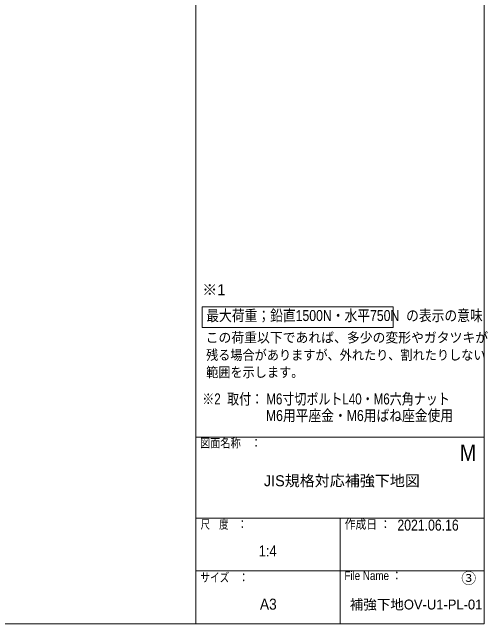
# Model space of a CAD drawing. Units: millimetres, scale not verified. Extents: x -800 to 804, y -551 to 557.
# Drawn here: x 335 to 804, y -551 to 51 of the extents above; entities that cross this region are included whole.
import ezdxf
from ezdxf.enums import TextEntityAlignment as Align

# ---------------------------------------------------------------- set-up
doc = ezdxf.new("R2010")
doc.units = ezdxf.units.MM
doc.header["$LTSCALE"] = 5
doc.layers.add('0-0_08文字', color=1, linetype='Continuous')
doc.layers.add('0-6_moji', color=2, linetype='Continuous')
doc.layers.add('0-1_zumenwaku', color=6, linetype='Continuous', lineweight=9)
doc.layers.add('0-2_10ユーザー', color=4, linetype='Continuous', lineweight=9)
doc.styles.add('ＭＳ Ｐゴシック', font='')
doc.styles.get('ＭＳ Ｐゴシック').set_extended_font_data('MS PGothic')

msp = doc.modelspace()

# ---------------------------------------------------------------- linework, layer by layer
at = {"layer": '0-1_zumenwaku'}
for p, q in [((516.119, 556.974), (516.119, -551.026)), ((516.119, -367.026), (800.119, -367.026)), ((516.119, -447.026), (800.119, -447.026)), ((658.119, -447.026), (658.119, -551.026)), ((516.119, -499.026), (800.119, -499.026))]:
    msp.add_line(p, q, dxfattribs=at)
msp.add_lwpolyline([(-799.881, -551.026), (800.119, -551.026), (800.119, 556.974), (-799.881, 556.974)], close=True, dxfattribs=at)
at = {"layer": '0-2_10ユーザー'}
msp.add_lwpolyline([(522.306, -238.642), (710.453, -238.642), (710.453, -259.211), (522.306, -259.211)], close=True, dxfattribs=at)

# ---------------------------------------------------------------- texts
at = {"layer": '0-0_08文字', "style": 'ＭＳ Ｐゴシック'}
for s, height, width, p in [('この荷重以下であれば、多少の変形やガタツキが', 9.761, 0.95, (525.651, -276.819)), ('残る場合がありますが、外れたり、割れたりしない', 9.751, 0.9, (526.056, -293.989)), ('範囲を示します。', 9.761, 0.9, (526.11, -311.005)), ('\u3000\u30002021.06.16', 10.85, 0.85, (689.409, -462.503)), ('1:4', 10.85, 0.9, (577.834, -487.986)), ('A3', 10.85, 0.95, (579.169, -540.375))]:
    msp.add_text(s, height=height, dxfattribs=dict(at, width=width)).set_placement(p, align=Align.BOTTOM_LEFT)
for s, height, p in [('JIS規格対応補強下地図', 10.85, (583.034, -418.791)), ('③', 10.85, (777.391, -514.846)), ('補強下地OV-U1-PL-01', 9.761, (667.653, -539.869))]:
    msp.add_text(s, height=height, dxfattribs=at).set_placement(p, align=Align.BOTTOM_LEFT)
at = {"layer": '0-1_zumenwaku', "style": 'ＭＳ Ｐゴシック'}
for s, height, width, p in [('図面名称\u3000：', 8.676, 0.85, (520.042, -379.959)), ('尺\u3000度\u3000：', 8.688, 0.75, (520.73, -459.959)), ('作成日 ：', 8.676, 0.9, (662.634, -459.999)), ('サイズ\u3000：', 8.676, 0.8, (520.546, -512.415)), ('File Name ：', 8.676, 0.85, (662.314, -510.551))]:
    msp.add_text(s, height=height, dxfattribs=dict(at, width=width)).set_placement(p, align=Align.BOTTOM_LEFT)
at = {"layer": '0-6_moji', "style": 'ＭＳ Ｐゴシック'}
msp.add_text('※1', height=10.85, dxfattribs=at).set_placement((522.322, -230.592), align=Align.BOTTOM_LEFT)
for s, height, width, p in [('最大荷重；鉛直1500N・水平750N  の表示の意味', 10.85, 0.85, (526.257, -256.019)), ('※2  取付： M6寸切ボルトL40・M6六角ナット', 10.85, 0.8, (522.322, -338.195)), ('M6用平座金・M6用ばね座金使用', 10.85, 0.85, (585, -354.555)), ('M', 16.27, 0.9, (776.129, -395.554))]:
    msp.add_text(s, height=height, dxfattribs=dict(at, width=width)).set_placement(p, align=Align.BOTTOM_LEFT)

doc.saveas('drawing.dxf')
